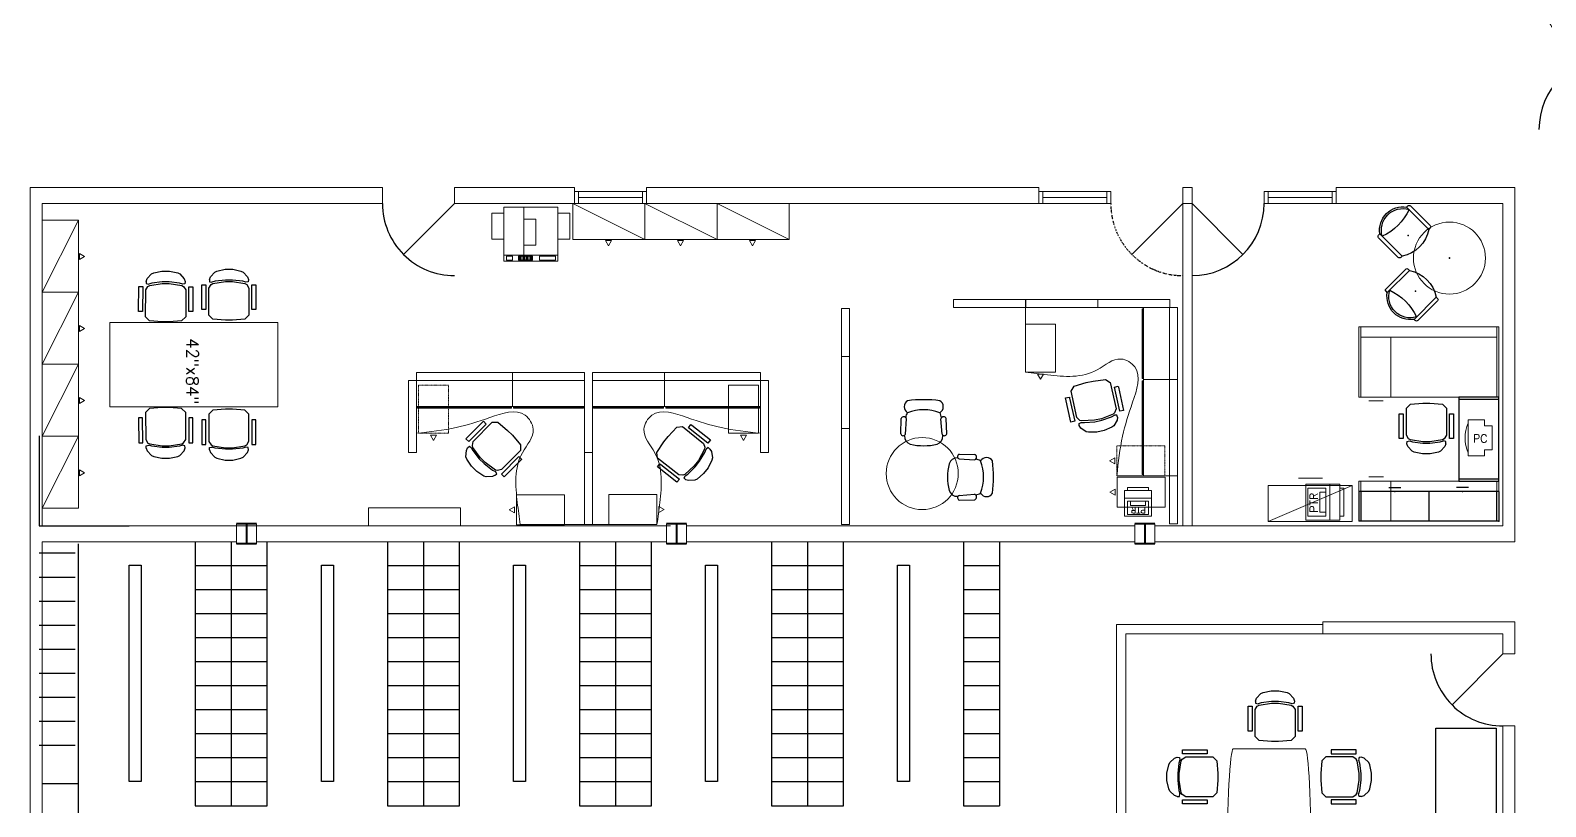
# Model space of a CAD drawing. Header units: inches. Extents: x -27 to 7514, y -484 to 2591.
# Drawn here: x 3563 to 4320, y 1128 to 1516 of the extents above; entities that cross this region are included whole.
import ezdxf

# ---------------------------------------------------------------- set-up
doc = ezdxf.new("R2010")
doc.units = ezdxf.units.IN
doc.header["$MEASUREMENT"] = 0
doc.linetypes.add('DIVIDE', pattern=[1.25, 0.5, -0.25, 0, -0.25, 0, -0.25])
doc.linetypes.add('HIDDEN2', pattern=[0.1875, 0.125, -0.0625])
for name, color, linetype, lineweight in [('A-Col', 6, 'Continuous', 40), ('A-Wall', 7, 'Continuous', 20), ('F-Ch', 4, 'Continuous', 30), ('F-Eq', 71, 'Continuous', 20), ('F-FreeStand', 211, 'Continuous', 20), ('FS-File', 50, 'Continuous', 20), ('FS-Pan', 7, 'Continuous', 9), ('FS-WSurf', 50, 'Continuous', 20), ('I-CWall', 110, 'Continuous', 20), ('I-Dor', 210, 'Continuous', 30)]:
    doc.layers.add(name, color=color, linetype=linetype, lineweight=lineweight)
doc.styles.add('BGE', font='simplex.shx')

# ---------------------------------------------------------------- blocks, each defined once
blk = doc.blocks.new('1W')
at = {"linetype": 'Continuous'}
for p, q in [((0.417, 0.417), (-0.417, 0.417)), ((0, 0.417), (0, -0.417)), ((0.417, -0.417), (-0.417, -0.417))]:
    blk.add_line(p, q, dxfattribs=at)
blk = doc.blocks.new('DOOR36')
at = {"linetype": 'Continuous'}
blk.add_line((0, 0), (2.121, 2.121), dxfattribs=at)
blk.add_arc((0, 0), 3, 360, 90, dxfattribs=at)
blk = doc.blocks.new('WINDOW')
at = {"linetype": 'Continuous'}
for p, q in [((3, 0.5), (0, 0.5)), ((0, 0.5), (0, 0)), ((0, 0), (3, 0)), ((0.167, 0.5), (0.167, 0)), ((0.167, 0.25), (2.833, 0.25)), ((2.833, 0), (2.833, 0.5)), ((3, 0), (3, 0.5))]:
    blk.add_line(p, q, dxfattribs=at)
blk = doc.blocks.new('U3570L')
at = {"linetype": 'Continuous'}
for p, q in [((-5.75, -2.917), (-5.75, 0)), ((-0.083, -2.917), (-0.083, 0)), ((-4.498, -0.417), (-5.748, -0.417)), ((-4.498, -2.917), (-4.498, -0.417)), ((-1.333, -0.417), (-4.498, -0.417)), ((-1.333, -0.417), (-0.083, -0.417)), ((-4.816, -3.072), (-5.416, -3.072))]:
    blk.add_line(p, q, dxfattribs=at)
blk.add_lwpolyline([(0, -2.917), (0, 0), (-5.833, 0), (-5.833, -2.917)], close=True, dxfattribs=at)
blk = doc.blocks.new('U2070R')
at = {"linetype": 'Continuous'}
for p, q in [((-5.75, -1.667), (-5.75, 0)), ((-1.333, -1.667), (-1.333, 0)), ((-0.083, -1.667), (-0.083, 0)), ((-1.028, -1.845), (-0.428, -1.845))]:
    blk.add_line(p, q, dxfattribs=at)
blk.add_lwpolyline([(-5.833, -1.667), (0, -1.667), (0, 0), (-5.833, 0)], close=True, dxfattribs=at)
blk = doc.blocks.new('CSM70')
at = {"linetype": 'Continuous'}
for p, q in [((0, 0), (0, 1.24)), ((0, 1.24), (5.833, 1.24)), ((0.094, 0), (0.094, 1.24)), ((2.917, 0), (2.917, 1.24)), ((5.74, 0), (5.74, 1.24)), ((5.833, 0), (5.833, 1.24)), ((0, 0), (5.833, 0)), ((1.255, -0.167), (1.755, -0.167)), ((4.578, -0.167), (4.078, -0.167))]:
    blk.add_line(p, q, dxfattribs=at)
for p in [(0, 1.24), (1.505, 0), (4.328, 0)]:
    blk.add_point(p, dxfattribs=at)
blk = doc.blocks.new('SIDE44')
at = {"linetype": 'Continuous'}
for p, q in [((-1.042, 0.892), (-1.042, -0.397)), ((-0.875, 0.976), (-0.958, 0.976)), ((-0.875, 0.976), (-0.875, -0.48)), ((0.958, 0.976), (0.875, 0.976)), ((0.875, -0.48), (0.875, 0.976)), ((1.042, 0.892), (1.042, -0.397)), ((-0.875, -0.48), (-0.958, -0.48)), ((0.875, -0.48), (0.958, -0.48))]:
    blk.add_line(p, q, dxfattribs=at)
for centre, radius, start, end in [((0, 0.35), 1.076, 35.5749, 144.4251), ((-0.958, 0.892), 0.0833, 90, 180), ((0, 0.35), 0.992, 28.15789, 151.84211), ((0, 3.208), 2.545, 249.89176, 290.10824), ((0.958, 0.892), 0.0833, 0, 90), ((-0.958, -0.397), 0.0833, 180, 270), ((0, 0.852), 1.594, 236.70611, 303.29389), ((0.958, -0.397), 0.0833, 270, 360)]:
    blk.add_arc(centre, radius, start, end, dxfattribs=at)
blk.add_point((0, 0), dxfattribs=at)
blk = doc.blocks.new('CHSIDE')
at = {"linetype": 'Continuous', "yscale": -1, "rotation": 180}
blk.add_blockref('SIDE44', (1.01725, 0.4555), dxfattribs=at)
blk = doc.blocks.new('PTR')
at = {"linetype": 'Continuous'}
for p, q in [((1.5, 0), (0, 0)), ((0, 0), (0, -1.417)), ((1.5, -1.417), (1.5, 0)), ((0.167, -0.083), (0.167, -0.833)), ((1.333, -0.083), (0.167, -0.083)), ((1.333, -0.833), (1.333, -0.083)), ((0, -1), (1.5, -1)), ((0.167, -0.833), (1.333, -0.833)), ((0, -1.417), (1.5, -1.417))]:
    blk.add_line(p, q, dxfattribs=at)
for points in [[(0.333, -0.833), (1.167, -0.833), (1.167, -0.583), (0.333, -0.583)], [(0.167, -1.583), (1.333, -1.583), (1.333, -1.417), (0.167, -1.417)]]:
    blk.add_lwpolyline(points, close=True, dxfattribs=at)
at = {"layer": 'F-Eq', "linetype": 'Continuous', "style": 'BGE'}
blk.add_text('PTR', height=0.3333, dxfattribs=at).set_placement((0.314, -0.495))
blk = doc.blocks.new('PCL')
at = {"linetype": 'Continuous'}
for p, q in [((0, 1.5), (0, 0)), ((0.688, 1.5), (0, 1.5)), ((0.688, 1.25), (0.688, 1.5)), ((1, 1.25), (0.688, 1.25)), ((1, 0.25), (1, 1.25)), ((0, 0), (0.688, 0)), ((1, 0.25), (0.688, 0.25)), ((0.688, 0.25), (0.688, 0))]:
    blk.add_line(p, q, dxfattribs=at)
blk.add_arc((1.466, 0.75), 1.591, 157.11883, 202.88117, dxfattribs=at)
at = {"layer": 'F-Eq', "linetype": 'Continuous', "style": 'BGE'}
blk.add_text('PC', height=0.3333, rotation=360, dxfattribs=at).set_placement((0.204, 0.557))
blk = doc.blocks.new('WS2042')
at = {"linetype": 'Continuous'}
for p, q in [((3.5, 1.667), (0, 1.667)), ((0, 1.667), (0, 0)), ((0.1, 1.667), (0.1, 0)), ((3.4, 0), (3.4, 1.667)), ((3.5, 0), (3.5, 1.667)), ((0, 0), (3.5, 0))]:
    blk.add_line(p, q, dxfattribs=at)
blk = doc.blocks.new('CH7')
at = {"linetype": 'Continuous'}
for p, q in [((-0.167, 1.292), (-0.073, 1.438)), ((-0.167, 0.167), (-0.167, 1.292)), ((-0.073, 1.438), (0, 1.479)), ((0, 1.479), (0.521, 1.562)), ((0.521, 1.562), (0.812, 1.562)), ((0.812, 1.562), (1.333, 1.479)), ((1.333, 1.479), (1.406, 1.438)), ((1.406, 1.438), (1.5, 1.292)), ((1.5, 1.292), (1.5, 0.167)), ((0, 0), (-0.167, 0.167)), ((0.521, -0.042), (0, 0)), ((1.333, 0), (0.812, -0.042)), ((1.5, 0.167), (1.333, 0)), ((0.812, -0.042), (0.521, -0.042))]:
    blk.add_line(p, q, dxfattribs=at)
for points in [[(-0.146, 1.646), (-0.104, 1.76), (0.073, 1.958), (0.167, 2), (0.51, 2.073), (0.823, 2.073), (1.167, 2), (1.26, 1.958), (1.438, 1.76), (1.479, 1.646)], [(-0.458, 0.438), (-0.458, 1.427), (-0.292, 1.427), (-0.292, 0.396), (-0.458, 0.396), (-0.458, 0.438)], [(-0.146, 1.646), (-0.146, 1.552), (-0.042, 1.531)], [(1.375, 1.531), (1.24, 1.573), (0.812, 1.625), (0.521, 1.625), (0.094, 1.573), (-0.042, 1.531)], [(1.479, 1.646), (1.469, 1.552), (1.375, 1.531)], [(1.625, 0.438), (1.625, 1.427), (1.792, 1.427), (1.792, 0.396), (1.625, 0.396), (1.625, 0.438)]]:
    blk.add_lwpolyline(points, dxfattribs=at)
blk = doc.blocks.new('CHDESK')
at = {"linetype": 'Continuous'}
blk.add_blockref('CH7', (0.458, -0.396), dxfattribs=at)
blk = doc.blocks.new('TR36')
at = {"linetype": 'Continuous'}
for centre, radius in [((0.001, 0.018), 1.5), ((0, 0.018), 0.0184)]:
    blk.add_circle(centre, radius, dxfattribs=at)
blk = doc.blocks.new('T42120')
at = {"linetype": 'Continuous'}
for points in [[(-5, -1.5), (-5, 1.5)], [(5, 1.5), (5, -1.5)]]:
    blk.add_lwpolyline(points, dxfattribs=at)
for centre, major_axis, start_param, end_param in [((0, 1.5), (-5, 0), 4.712389, 6.283185), ((0, 1.5), (5, 0), 0, 1.570796), ((0, -1.5), (-5, 0), 0, 1.570796), ((0, -1.5), (5, 0), 4.712389, 6.283185)]:
    blk.add_ellipse(centre, major_axis=major_axis, ratio=0.05, start_param=start_param, end_param=end_param, dxfattribs=at)
blk = doc.blocks.new('SLF424')
at = {"layer": 'FS-File'}
for p, q in [((-42, -18), (0, 0)), ((-27.268, -21.762), (-15.268, -21.762))]:
    blk.add_line(p, q, dxfattribs=at)
blk.add_lwpolyline([(-42, 0), (-42, -18), (0, -18), (0, 0)], close=True, dxfattribs=at)
blk = doc.blocks.new('36_door')
at = {"linetype": 'Continuous'}
blk.add_line((0, 0), (-25.455996, -25.455996), dxfattribs=at)
at = {"linetype": 'DIVIDE'}
blk.add_arc((0, 0), 36, 180, 270, dxfattribs=at)
blk = doc.blocks.new('8148')
at = {"layer": 'FS-Pan'}
blk.add_lwpolyline([(-48, -4), (0, -4), (0, 0), (-48, 0)], close=True, dxfattribs=at)
blk = doc.blocks.new('T36')
at = {"layer": 'F-FreeStand'}
blk.add_circle((0, 0), 18, dxfattribs=at)
blk = doc.blocks.new('8136')
at = {"layer": 'FS-Pan'}
blk.add_lwpolyline([(-36, -4), (-36, 0), (0, 0), (0, -4)], close=True, dxfattribs=at)
blk = doc.blocks.new('CH6')
for p, q in [((-11.62, -4.28), (-11.42, 3.47)), ((-9.29, -4.43), (-8.7, 3.25)), ((9.05, -4.43), (8.45, 3.25)), ((11.37, -4.28), (11.17, 3.47)), ((-9.69, -5.17), (-9.66, -4.88)), ((-9.69, -5.17), (-9.67, -4.89)), ((9.44, -5.17), (9.42, -4.88))]:
    blk.add_line(p, q)
for centre, radius, start, end in [((-6.43, 9.33), 3.45, 120.39269, 239.60731), ((-0.12, -49.65), 62.49, 82.59073, 97.40927), ((-0.12, -14.87), 22.7, 69.20895, 110.79105), ((6.19, 9.33), 3.45, 300.39269, 59.60731), ((-10.09, 2.93), 1.43, 12.86629, 157.84358), ((-1.18, 2.83), 8, 153.61801, 171.90476), ((0.82, 2.83), 8, 7.33471, 26.21221), ((9.85, 2.93), 1.43, 22.15642, 167.13371), ((-10.42, -3.88), 1.26, 198.71616, 333.95689), ((-5.7, -5.52), 4, 175, 253.89134), ((5.46, -5.52), 4, 286.10866, 5), ((10.18, -3.88), 1.26, 206.04311, 341.28384), ((-0.12, 18.02), 28.19, 256.27501, 283.72499)]:
    blk.add_arc(centre, radius, start, end)
blk = doc.blocks.new('PD-FF')
at = {"layer": 'FS-File'}
for p, q in [((-6, -25), (-9, -25)), ((-9, -25), (-7.5, -27.6)), ((-7.5, -27.6), (-6, -25))]:
    blk.add_line(p, q, dxfattribs=at)
blk.add_lwpolyline([(0, 0), (-15, 0), (-15, -24), (0, -24)], close=True, dxfattribs=at)
blk = doc.blocks.new('CWS6x7R')
at = {"layer": 'FS-WSurf'}
for p, q in [((0, 84), (26.37, 84)), ((0, 84), (0, 0)), ((72, 0), (72, 32.19)), ((0, 0), (72, 0))]:
    blk.add_line(p, q, dxfattribs=at)
blk.add_open_spline([(72, 32.19), (68.36, 32.68), (56.52, 34.27), (39.18, 35.68), (26.23, 23.18), (12.84, 31.24), (18.85, 48.08), (24.27, 64.58), (25.65, 77.26), (26.37, 84)], degree=3, knots=[0.155726, 0.155726, 0.155726, 0.155726, 11.257707, 36.237007, 49.290854, 57.19628, 74.860946, 92.508575, 112.52313, 112.52313, 112.52313, 112.52313], dxfattribs=at)
blk = doc.blocks.new('PDU-BBF')
at = {"layer": 'FS-File'}
for p, q in [((-6, -25), (-9, -25)), ((-9, -25), (-7.5, -27.6)), ((-7.5, -27.6), (-6, -25))]:
    blk.add_line(p, q, dxfattribs=at)
at = {"layer": 'FS-File', "linetype": 'HIDDEN2'}
blk.add_lwpolyline([(0, 0), (-15, 0), (-15, -24), (0, -24)], close=True, dxfattribs=at)
blk = doc.blocks.new('C1')
at = {"layer": 'F-Ch', "color": 4, "linetype": 'Continuous'}
for p, q in [((-8.09, 7.42), (-7.21, 7.92)), ((-7.21, 7.92), (-0.96, 8.92)), ((-0.96, 8.92), (2.54, 8.92)), ((2.54, 8.92), (8.79, 7.92)), ((8.79, 7.92), (9.66, 7.42)), ((-9.21, 5.67), (-8.09, 7.42)), ((-9.21, -7.83), (-9.21, 5.67)), ((9.66, 7.42), (10.79, 5.67)), ((10.79, 5.67), (10.79, -7.83)), ((-7.21, -9.83), (-9.21, -7.83)), ((-0.96, -10.33), (-7.21, -9.83)), ((2.54, -10.33), (-0.96, -10.33)), ((8.79, -9.83), (2.54, -10.33)), ((10.79, -7.83), (8.79, -9.83))]:
    blk.add_line(p, q, dxfattribs=at)
for points in [[(-8.96, 9.92), (-8.46, 11.29), (-6.34, 13.67), (-5.21, 14.17), (-1.09, 15.04), (2.66, 15.04), (6.79, 14.17), (7.91, 13.67), (10.04, 11.29), (10.54, 9.92)], [(-8.96, 9.92), (-8.96, 8.79), (-7.71, 8.54)], [(9.29, 8.54), (7.66, 9.04), (2.54, 9.67), (-0.96, 9.67), (-6.09, 9.04), (-7.71, 8.54)], [(10.54, 9.92), (10.41, 8.79), (9.29, 8.54)], [(12.29, -4.58), (12.29, 7.29), (14.29, 7.29), (14.29, -5.08), (12.29, -5.08), (12.29, -4.58)]]:
    blk.add_lwpolyline(points, dxfattribs=at)
at = {"layer": 'F-Ch'}
blk.add_lwpolyline([(-12.71, -4.58), (-12.71, 7.29), (-10.71, 7.29), (-10.71, -5.08), (-12.71, -5.08), (-12.71, -4.58)], dxfattribs=at)
blk = doc.blocks.new('FLR36')
at = {"layer": 'FS-File'}
for points in [[(-36, 13), (0, 13), (0, 0), (-36, 0)], [(-35.45, 13.31), (-0.54, 13.31), (-0.54, 13.77), (-35.45, 13.77)]]:
    blk.add_lwpolyline(points, close=True, dxfattribs=at)
blk = doc.blocks.new('FLR48')
at = {"layer": 'FS-File'}
blk.add_line((-47.45, 13.77), (-47.45, 13.31), dxfattribs=at)
blk.add_lwpolyline([(-48, 0), (0, 0), (0, 13), (-48, 13)], close=True, dxfattribs=at)
blk.add_lwpolyline([(-47.45, 13.31), (-0.54, 13.31), (-0.54, 13.77), (-47.45, 13.77)], dxfattribs=at)
blk = doc.blocks.new('6648E')
at = {"layer": 'FS-Pan'}
blk.add_lwpolyline([(-48, -4), (0, -4), (0, 0), (-48, 0)], close=True, dxfattribs=at)
blk = doc.blocks.new('6636E')
at = {"layer": 'FS-Pan'}
blk.add_lwpolyline([(-36, -4), (-36, 0), (0, 0), (0, -4)], close=True, dxfattribs=at)
blk = doc.blocks.new('PD-BBF')
at = {"layer": 'FS-File'}
for p, q in [((-9, -25), (-7.5, -27.6)), ((-6, -25), (-9, -25)), ((-7.5, -27.6), (-6, -25))]:
    blk.add_line(p, q, dxfattribs=at)
blk.add_lwpolyline([(0, 0), (-15, 0), (-15, -24), (0, -24)], close=True, dxfattribs=at)
blk = doc.blocks.new('CWS6x7L')
at = {"layer": 'FS-WSurf'}
for p, q in [((72, 84), (45.63, 84)), ((72, 84), (72, 0)), ((0, 0), (0, 32.19)), ((0, 0), (0, 32.19)), ((72, 0), (0, 0))]:
    blk.add_line(p, q, dxfattribs=at)
blk.add_open_spline([(0, 32.19), (3.64, 32.68), (15.48, 34.27), (32.82, 35.68), (45.77, 23.18), (59.16, 31.24), (53.15, 48.08), (47.73, 64.58), (46.35, 77.26), (45.63, 84)], degree=3, knots=[0.155726, 0.155726, 0.155726, 0.155726, 11.257707, 36.237007, 49.290854, 57.19628, 74.860946, 92.508575, 112.52313, 112.52313, 112.52313, 112.52313], dxfattribs=at)
blk = doc.blocks.new('8124')
at = {"layer": 'FS-Pan'}
blk.add_lwpolyline([(-24, -4), (0, -4), (0, 0), (-24, 0)], close=True, dxfattribs=at)
blk = doc.blocks.new('T4284')
at = {"layer": 'F-FreeStand'}
for p, q in [((45.11, 0.18), (3.11, 0.18)), ((3.11, 0.18), (3.11, -83.82)), ((45.11, -83.82), (45.11, 0.18)), ((45.11, -83.82), (3.11, -83.82))]:
    blk.add_line(p, q, dxfattribs=at)
blk = doc.blocks.new('LF36-4')
at = {"layer": 'FS-File'}
blk.add_line((0, 0), (-36, 18), dxfattribs=at)
blk.add_lwpolyline([(-36, 0), (-36, 18), (0, 18), (0, 0), (-36, 0)], dxfattribs=at)
blk.add_lwpolyline([(-19.25, 18.52), (-17.75, 21.12), (-16.25, 18.52), (-19.25, 18.52)], close=True, dxfattribs=at)
blk = doc.blocks.new('PRNT')
at = {"linetype": 'Continuous'}
for p, q in [((1.5, 1.417), (0, 1.417)), ((0, 1.417), (0, 0)), ((0.167, 1.333), (0.167, 0.583)), ((1.333, 1.333), (0.167, 1.333)), ((1.333, 0.583), (1.333, 1.333)), ((1.5, 0), (1.5, 1.417)), ((0, 0.417), (1.5, 0.417)), ((0, 0), (1.5, 0)), ((0.167, 0.583), (1.333, 0.583))]:
    blk.add_line(p, q, dxfattribs=at)
for points in [[(0.167, -0.167), (1.333, -0.167), (1.333, 0), (0.167, 0)], [(0.333, 0.583), (1.167, 0.583), (1.167, 0.833), (0.333, 0.833)]]:
    blk.add_lwpolyline(points, close=True, dxfattribs=at)
at = {"layer": 'F-Eq', "linetype": 'Continuous', "style": 'BGE'}
blk.add_text('PTR', height=0.3333, dxfattribs=at).set_placement((0.314, 0.922))
blk = doc.blocks.new('5136')
at = {"layer": 'FS-Pan'}
blk.add_lwpolyline([(-36, -4), (-36, 0), (0, 0), (0, -4)], close=True, dxfattribs=at)
blk = doc.blocks.new('COPIER')
at = {"linetype": 'Continuous'}
for p, q in [((0.833, 0), (0.833, -2)), ((1.189, -2.039), (0.606, -2.039)), ((0.606, -2.039), (0.606, -2.206)), ((0.606, -2.206), (1.189, -2.206)), ((0.721, -2.05), (0.637, -2.05)), ((0.637, -2.05), (0.637, -2.084)), ((0.637, -2.084), (0.721, -2.084)), ((0.637, -2.105), (0.637, -2.14)), ((0.637, -2.105), (0.721, -2.105)), ((0.637, -2.14), (0.721, -2.14)), ((0.637, -2.161), (0.637, -2.196)), ((0.637, -2.161), (0.721, -2.161)), ((0.637, -2.196), (0.721, -2.196)), ((0.721, -2.05), (0.721, -2.084)), ((0.721, -2.105), (0.721, -2.14)), ((0.721, -2.161), (0.721, -2.196)), ((0.866, -2.05), (0.783, -2.05)), ((0.783, -2.05), (0.783, -2.084)), ((0.783, -2.084), (0.866, -2.084)), ((0.783, -2.105), (0.783, -2.14)), ((0.783, -2.105), (0.866, -2.105)), ((0.783, -2.14), (0.866, -2.14)), ((0.783, -2.161), (0.783, -2.196)), ((0.783, -2.161), (0.866, -2.161)), ((0.783, -2.196), (0.866, -2.196)), ((0.866, -2.05), (0.866, -2.084)), ((0.866, -2.105), (0.866, -2.14)), ((0.866, -2.161), (0.866, -2.196)), ((1.012, -2.05), (0.929, -2.05)), ((0.929, -2.084), (0.929, -2.05)), ((0.929, -2.084), (1.012, -2.084)), ((0.929, -2.14), (0.929, -2.105)), ((0.929, -2.105), (1.012, -2.105)), ((0.929, -2.14), (1.012, -2.14)), ((0.929, -2.196), (0.929, -2.161)), ((0.929, -2.161), (1.012, -2.161)), ((0.929, -2.196), (1.012, -2.196)), ((1.012, -2.084), (1.012, -2.05)), ((1.012, -2.14), (1.012, -2.105)), ((1.012, -2.196), (1.012, -2.161)), ((1.158, -2.05), (1.075, -2.05)), ((1.075, -2.084), (1.075, -2.05)), ((1.075, -2.084), (1.158, -2.084)), ((1.075, -2.14), (1.075, -2.105)), ((1.075, -2.105), (1.158, -2.105)), ((1.075, -2.14), (1.158, -2.14)), ((1.075, -2.196), (1.075, -2.161)), ((1.075, -2.161), (1.158, -2.161)), ((1.075, -2.196), (1.158, -2.196)), ((1.158, -2.084), (1.158, -2.05)), ((1.158, -2.14), (1.158, -2.105)), ((1.158, -2.196), (1.158, -2.161)), ((1.189, -2.206), (1.189, -2.039))]:
    blk.add_line(p, q, dxfattribs=at)
for points in [[(0, -2), (2.25, -2), (2.25, 0), (0, 0)], [(-0.5, -1.333), (0, -1.333), (0, -0.25), (-0.5, -0.25)], [(0.833, -1.583), (1.333, -1.583), (1.333, -0.5), (0.833, -0.5)], [(2.25, -1.333), (2.75, -1.333), (2.75, -0.25), (2.25, -0.25)], [(0, -2.25), (2.25, -2.25), (2.25, -2), (0, -2)], [(0.11, -2.206), (0.36, -2.206), (0.36, -2.039), (0.11, -2.039)], [(1.485, -2.206), (2.152, -2.206), (2.152, -2.039), (1.485, -2.039)]]:
    blk.add_lwpolyline(points, close=True, dxfattribs=at)

msp = doc.modelspace()

# ---------------------------------------------------------------- linework, layer by layer
at = {"layer": 'A-Wall'}
for points in [[(4299.1, 1168.49), (4305.1, 1168.49)], [(4299.1, 1168.49), (4299.1, 1034.54)], [(4305.1, 1168.49), (4305.1, 948.54)]]:
    msp.add_lwpolyline(points, dxfattribs=at)
at = {"layer": 'F-Ch'}
for points in [[(3567.55, 1313.48), (3567.55, 1268.48)], [(3567.55, 1268.48), (3612.55, 1268.48)], [(3587.1, 1020.54), (3587.1, 1259.54)], [(3645.55, 1260.54), (3645.55, 1128.54)], [(3663.55, 1260.54), (3663.55, 1128.54)], [(3681.55, 1128.54), (3681.55, 1260.54)], [(3741.55, 1260.54), (3741.55, 1128.54)], [(3759.55, 1260.54), (3759.55, 1128.54)], [(3777.55, 1128.54), (3777.55, 1260.54)], [(3837.55, 1260.54), (3837.55, 1128.54)], [(3855.55, 1260.54), (3855.55, 1128.54)], [(3873.55, 1128.54), (3873.55, 1260.54)], [(3933.55, 1260.54), (3933.55, 1128.54)], [(3951.55, 1260.54), (3951.55, 1128.54)], [(3969.55, 1128.54), (3969.55, 1260.54)], [(4029.55, 1260.54), (4029.55, 1128.54)], [(4047.55, 1260.54), (4047.55, 1128.54)], [(3585.55, 1254.77), (3567.55, 1254.77)], [(3585.55, 1242.77), (3567.55, 1242.77)], [(3681.55, 1248.54), (3645.55, 1248.54)], [(3777.55, 1248.54), (3741.55, 1248.54)], [(3873.55, 1248.54), (3837.55, 1248.54)], [(3969.55, 1248.54), (3933.55, 1248.54)], [(4047.55, 1248.54), (4029.55, 1248.54)], [(3681.55, 1236.54), (3645.55, 1236.54)], [(3777.55, 1236.54), (3741.55, 1236.54)], [(3873.55, 1236.54), (3837.55, 1236.54)], [(3969.55, 1236.54), (3933.55, 1236.54)], [(4047.55, 1236.54), (4029.55, 1236.54)], [(3585.55, 1230.77), (3567.55, 1230.77)], [(3681.55, 1224.54), (3645.55, 1224.54)], [(3777.55, 1224.54), (3741.55, 1224.54)], [(3873.55, 1224.54), (3837.55, 1224.54)], [(3969.55, 1224.54), (3933.55, 1224.54)], [(4047.55, 1224.54), (4029.55, 1224.54)], [(3585.55, 1218.77), (3567.55, 1218.77)], [(3681.55, 1212.54), (3645.55, 1212.54)], [(3777.55, 1212.54), (3741.55, 1212.54)], [(3873.55, 1212.54), (3837.55, 1212.54)], [(3969.55, 1212.54), (3933.55, 1212.54)], [(4047.55, 1212.54), (4029.55, 1212.54)], [(3585.55, 1206.77), (3567.55, 1206.77)], [(3681.55, 1200.54), (3645.55, 1200.54)], [(3777.55, 1200.54), (3741.55, 1200.54)], [(3873.55, 1200.54), (3837.55, 1200.54)], [(3969.55, 1200.54), (3933.55, 1200.54)], [(4047.55, 1200.54), (4029.55, 1200.54)], [(3585.55, 1194.77), (3567.55, 1194.77)], [(3585.55, 1182.77), (3567.55, 1182.77)], [(3681.55, 1188.54), (3645.55, 1188.54)], [(3777.55, 1188.54), (3741.55, 1188.54)], [(3873.55, 1188.54), (3837.55, 1188.54)], [(3969.55, 1188.54), (3933.55, 1188.54)], [(4047.55, 1188.54), (4029.55, 1188.54)], [(3681.55, 1176.54), (3645.55, 1176.54)], [(3777.55, 1176.54), (3741.55, 1176.54)], [(3873.55, 1176.54), (3837.55, 1176.54)], [(3969.55, 1176.54), (3933.55, 1176.54)], [(4047.55, 1176.54), (4029.55, 1176.54)], [(3585.55, 1170.77), (3567.55, 1170.77)], [(3681.55, 1164.54), (3645.55, 1164.54)], [(3777.55, 1164.54), (3741.55, 1164.54)], [(3873.55, 1164.54), (3837.55, 1164.54)], [(3969.55, 1164.54), (3933.55, 1164.54)], [(4047.55, 1164.54), (4029.55, 1164.54)], [(3585.55, 1158.77), (3567.55, 1158.77)], [(3681.55, 1152.54), (3645.55, 1152.54)], [(3777.55, 1152.54), (3741.55, 1152.54)], [(3873.55, 1152.54), (3837.55, 1152.54)], [(3969.55, 1152.54), (3933.55, 1152.54)], [(4047.55, 1152.54), (4029.55, 1152.54)], [(3587.1, 1139.54), (3569.1, 1139.54)], [(3681.55, 1140.54), (3645.55, 1140.54)], [(3777.55, 1140.54), (3741.55, 1140.54)], [(3873.55, 1140.54), (3837.55, 1140.54)], [(3969.55, 1140.54), (3933.55, 1140.54)], [(4047.55, 1140.54), (4029.55, 1140.54)], [(3645.55, 1128.54), (3681.55, 1128.54)], [(3741.55, 1128.54), (3777.55, 1128.54)], [(3837.55, 1128.54), (3873.55, 1128.54)], [(3933.55, 1128.54), (3969.55, 1128.54)], [(4029.55, 1128.54), (4047.55, 1128.54)]]:
    msp.add_lwpolyline(points, dxfattribs=at)
for points in [[(3612.55, 1248.77), (3618.55, 1248.77), (3618.55, 1140.77), (3612.55, 1140.77)], [(3708.55, 1248.77), (3714.55, 1248.77), (3714.55, 1140.77), (3708.55, 1140.77)], [(3804.55, 1248.77), (3810.55, 1248.77), (3810.55, 1140.77), (3804.55, 1140.77)], [(3900.55, 1248.77), (3906.55, 1248.77), (3906.55, 1140.77), (3900.55, 1140.77)], [(3996.55, 1248.77), (4002.55, 1248.77), (4002.55, 1140.77), (3996.55, 1140.77)], [(4295.74, 1077.25), (4265.48, 1077.25), (4265.48, 1167.39), (4295.74, 1167.39)]]:
    msp.add_lwpolyline(points, close=True, dxfattribs=at)
at = {"layer": 'I-CWall'}
for points in [[(3563.1, 1437.54), (3563.1, 1261.8)], [(3563.1, 1437.54), (3563.1, 996.54)], [(3739.1, 1437.54), (3563.1, 1437.54)], [(3739.1, 1437.54), (3739.1, 1429.54)], [(3775.1, 1437.54), (3775.1, 1429.54)], [(3835.1, 1437.54), (3775.1, 1437.54)], [(3835.1, 1437.54), (3835.1, 1429.54)], [(3871.1, 1435.54), (3871.1, 1437.54)], [(4067.1, 1437.54), (3871.1, 1437.54)], [(4067.1, 1437.54), (4067.1, 1429.54)], [(4067.1, 1437.54), (4067.1, 1429.54)], [(4143.72, 1437.54), (4139.1, 1437.54)], [(4139.1, 1437.54), (4139.1, 1268.54)], [(4143.72, 1437.54), (4143.72, 1429.54)], [(4179.72, 1435.54), (4181.13, 1435.54)], [(4179.72, 1429.54), (4179.72, 1435.54)], [(4181.72, 1429.54), (4181.72, 1433.25)], [(4181.91, 1432.54), (4181.72, 1432.54)], [(4215.72, 1437.54), (4215.72, 1429.54)], [(4305.1, 1437.54), (4215.72, 1437.54)], [(4305.1, 1437.54), (4305.1, 1260.54)], [(3569.1, 1429.54), (3569.1, 1268.54)], [(3569.1, 1429.54), (3569.1, 1268.54)], [(3739.1, 1429.54), (3569.1, 1429.54)], [(3835.1, 1429.54), (3775.1, 1429.54)], [(3988.99, 1429.54), (3859.99, 1429.54)], [(4067.1, 1429.54), (3988.99, 1429.54)], [(4143.72, 1429.54), (4139.1, 1429.54)], [(4140.94, 1429.54), (4139.1, 1429.54)], [(4143.72, 1429.54), (4143.72, 1268.54)], [(4182.68, 1429.54), (4179.72, 1429.54)], [(4299.1, 1429.54), (4215.72, 1429.54)], [(4299.1, 1429.54), (4299.1, 1268.54)], [(3732.1, 1277.54), (3732.1, 1268.54)], [(3778.1, 1277.54), (3732.1, 1277.54)], [(3778.1, 1277.54), (3778.1, 1268.54)], [(3666.1, 1268.54), (3569.1, 1268.54)], [(3666.1, 1268.54), (3569.1, 1268.54)], [(3666.1, 1269.54), (3666.1, 1259.54)], [(3883.1, 1268.54), (3666.1, 1268.54)], [(3676.1, 1269.54), (3676.1, 1259.54)], [(3881.1, 1268.54), (3676.1, 1268.54)], [(3796.35, 1268.54), (3744.6, 1268.54)], [(3881.1, 1269.54), (3881.1, 1259.54)], [(3891.1, 1269.54), (3891.1, 1259.54)], [(4000.1, 1268.54), (3891.1, 1268.54)], [(4004.35, 1268.54), (3891.85, 1268.54)], [(4115.1, 1268.54), (4004.1, 1268.54)], [(4115.1, 1268.54), (4007.85, 1268.54)], [(4115.1, 1269.54), (4115.1, 1259.54)], [(4125.1, 1269.54), (4125.1, 1259.54)], [(4125.1, 1268.54), (4151.63, 1268.54)], [(4125.1, 1268.54), (4299.1, 1268.54)], [(3569.1, 1260.54), (3569.1, 1002.54)], [(3666.1, 1260.54), (3569.1, 1260.54)], [(3881.1, 1260.54), (3676.1, 1260.54)], [(4115.1, 1260.54), (3891.1, 1260.54)], [(4125.1, 1260.54), (4305.1, 1260.54)], [(4209.1, 1220.54), (4209.1, 1214.54)], [(4305.1, 1220.54), (4209.1, 1220.54)], [(4305.1, 1220.54), (4305.1, 1204.49)], [(4209.1, 1219.16), (4105.97, 1219.16)], [(4105.97, 1219.16), (4105.97, 948.54)], [(4209.1, 1214.54), (4110.6, 1214.54)], [(4110.6, 1214.54), (4110.6, 948.54)], [(4299.1, 1214.54), (4209.1, 1214.54)], [(4299.1, 1214.54), (4299.1, 1204.49)], [(4299.1, 1204.49), (4305.1, 1204.49)]]:
    msp.add_lwpolyline(points, dxfattribs=at)
msp.add_point((4120.1, 1264.54), dxfattribs=at)

# ---------------------------------------------------------------- block references
at = {"color": 0, "lineweight": 40}
for p, rotation in [((3752.11, 1341.14), 89.99999999999999), ((3932.11, 1305.14), 270)]:
    msp.add_blockref('5136', p, dxfattribs=dict(at, rotation=rotation))
at = {"layer": 'A-Col', "xscale": 12, "yscale": 12, "zscale": 12}
for p in [(3671.1, 1264.54), (3886.1, 1264.54), (4120.1, 1264.54)]:
    msp.add_blockref('1W', p, dxfattribs=at)
at = {"layer": 'F-Ch', "zscale": 12}
for name, p, xscale, yscale, rotation in [('CHSIDE', (4247.45, 1402.36), 10.800016568355, 10.800016568355, 45.00000000000001), ('CHSIDE', (4266.67, 1381.53), 10.800016568355, 10.800016568355, 135), ('CHDESK', (4274.31, 1324.55), 12, 12, 180), ('WS2042', (4277.01, 1332.86), 12, 12, 270), ('CSM70', (4297.01, 1285.73), 12, 12, 180), ('CHDESK', (4151.28, 1129.59), 12, 12, 89.99999999999999)]:
    msp.add_blockref(name, p, dxfattribs=dict(at, xscale=xscale, yscale=yscale, rotation=rotation))
at = {"layer": 'F-Ch', "extrusion": (0, 0, -1), "zscale": -12}
for name, p, xscale, yscale, rotation in [('CH7', (-3622.74, 1370.9), -11.9999923640225, 11.99999236402073, 0.08584012518325858), ('CH7', (-3654.35, 1371.83), -11.9999923640225, 11.99999236402073, 0.08584012518325858), ('CH7', (-3622.74, 1327.15), 11.9999923640225, 11.9999923640225, 179.9141598748167), ('CH7', (-3654.35, 1326.23), 11.9999923640225, 11.9999923640225, 179.9141598748167), ('CHDESK', (-4213.3, 1129.59), 12, 12, 90.00000000000001)]:
    msp.add_blockref(name, p, dxfattribs=dict(at, xscale=xscale, yscale=yscale, rotation=rotation))
at = {"layer": 'F-Ch'}
for name, p, rotation in [('C1', (4095.53, 1330.54), 192.4123015312897), ('C1', (3796.1, 1307.1), 135.0000000000183), ('C1', (3889.4, 1305.99), 231.6699555242989), ('CH6', (4031.68, 1292.73), 270)]:
    msp.add_blockref(name, p, dxfattribs=dict(at, rotation=rotation))
msp.add_blockref('CH6', (4009.73, 1318.69), dxfattribs=at)
at = {"layer": 'F-Ch', "xscale": 12, "yscale": 12, "zscale": 12}
msp.add_blockref('CHDESK', (4171.7, 1165.95), dxfattribs=at)
at = {"layer": 'F-Eq', "xscale": 12, "yscale": 12, "zscale": 12}
for name, p in [('COPIER', (3799.81, 1427.74)), ('PCL', (4281.68, 1303.44))]:
    msp.add_blockref(name, p, dxfattribs=at)
at = {"layer": 'F-Eq'}
for name, p, xscale, yscale, zscale, rotation in [('PRNT', (4123.46, 1286.1), 9, 9, 9, 180), ('PTR', (4200.59, 1271.29), 12, 12, 12, 89.99999999999999)]:
    msp.add_blockref(name, p, dxfattribs=dict(at, xscale=xscale, yscale=yscale, zscale=zscale, rotation=rotation))
at = {"layer": 'F-FreeStand', "xscale": 12, "yscale": 12, "zscale": 12}
for name, p in [('TR36', (4272.36, 1402.08)), ('U3570L', (4297.01, 1367.86))]:
    msp.add_blockref(name, p, dxfattribs=at)
at = {"layer": 'F-FreeStand', "rotation": 89.99999999999999}
msp.add_blockref('T36', (4008.86, 1294.62), dxfattribs=at)
at = {"layer": 'F-FreeStand', "xscale": 12, "yscale": 12, "zscale": 12}
for name, p, rotation in [('U2070R', (4227.01, 1270.86), 180), ('T42120', (4182.29, 1097.02), 89.99999999999999)]:
    msp.add_blockref(name, p, dxfattribs=dict(at, rotation=rotation))
at = {"layer": 'FS-File'}
for name, p, rotation in [('FLR36', (4132.5, 1377.54), 89.99999999999999), ('FLR48', (4132.5, 1341.54), 89.99999999999999), ('SLF424', (4181.72, 1270.64), 180)]:
    msp.add_blockref(name, p, dxfattribs=dict(at, rotation=rotation))
at = {"layer": 'FS-File', "color": 7}
msp.add_blockref('PD-FF', (4075.5, 1369.35), dxfattribs=at)
at = {"layer": 'FS-File', "color": 51}
for name, p, rotation in [('FLR48', (3756.11, 1341.14), 180), ('FLR48', (3880.11, 1341.14), 180), ('PD-FF', (3852.3, 1284.14), 89.99999999999999)]:
    msp.add_blockref(name, p, dxfattribs=dict(at, rotation=rotation))
at = {"layer": 'FS-File', "color": 7}
for name, p, rotation in [('FLR36', (3804.11, 1341.14), 180), ('FLR36', (3844.11, 1341.14), 180), ('PD-FF', (4130.29, 1277.75), 270), ('PD-FF', (3830.09, 1269.02), 270)]:
    msp.add_blockref(name, p, dxfattribs=dict(at, rotation=rotation))
at = {"layer": 'FS-File'}
msp.add_blockref('PDU-BBF', (3772.11, 1338.77), dxfattribs=at)
at = {"layer": 'FS-File', "color": 51}
msp.add_blockref('PD-BBF', (3927.11, 1338.77), dxfattribs=at)
at = {"layer": 'FS-File', "color": 165, "rotation": 270}
msp.add_blockref('PDU-BBF', (4130.13, 1293.54), dxfattribs=at)
at = {"layer": 'FS-Pan'}
for p in [(4060.5, 1381.54), (4096.57, 1381.54), (4132.57, 1381.54)]:
    msp.add_blockref('8136', p, dxfattribs=at)
at = {"layer": 'FS-Pan', "rotation": 270}
for name, p in [('8136', (4136.5, 1341.54)), ('8136', (3972.59, 1317.14)), ('8148', (4136.5, 1293.54)), ('8148', (3972.59, 1269.14))]:
    msp.add_blockref(name, p, dxfattribs=at)
at = {"layer": 'FS-Pan', "color": 51}
for p in [(3804.11, 1345.14), (3928.11, 1345.14)]:
    msp.add_blockref('6648E', p, dxfattribs=at)
at = {"layer": 'FS-Pan', "color": 6}
for p in [(3840.11, 1345.14), (3880.11, 1345.14)]:
    msp.add_blockref('6636E', p, dxfattribs=at)
at = {"layer": 'FS-Pan', "color": 6, "rotation": 270}
msp.add_blockref('6636E', (3844.11, 1269.14), dxfattribs=at)
at = {"layer": 'FS-WSurf', "color": 6, "lineweight": 53}
for name, p, rotation in [('LF36-4', (3834.31, 1429.54), 180), ('LF36-4', (3870.31, 1429.54), 180), ('LF36-4', (3906.31, 1429.54), 180), ('LF36-4', (3569.1, 1385.3), 270), ('LF36-4', (3569.1, 1349.3), 270), ('8124', (3968.59, 1377.14), 89.99999999999999), ('T4284', (3686.7, 1373.14), 270), ('LF36-4', (3569.1, 1313.3), 270), ('LF36-4', (3569.1, 1277.3), 270), ('8124', (4132.5, 1293.54), 89.99999999999999)]:
    msp.add_blockref(name, p, dxfattribs=dict(at, rotation=rotation))
at = {"layer": 'FS-WSurf', "rotation": 180}
msp.add_blockref('CWS6x7R', (4132.5, 1377.54), dxfattribs=at)
at = {"layer": 'FS-WSurf', "color": 51}
for name, p, rotation in [('CWS6x7L', (3840.11, 1269.14), 89.99999999999999), ('CWS6x7R', (3844.11, 1341.14), 270)]:
    msp.add_blockref(name, p, dxfattribs=dict(at, rotation=rotation))
at = {"layer": 'I-CWall', "xscale": 12, "yscale": 12, "zscale": 12}
for p in [(3835.1, 1429.54), (4067.1, 1429.54)]:
    msp.add_blockref('WINDOW', p, dxfattribs=at)
at = {"layer": 'I-CWall', "extrusion": (0, 0, -1), "xscale": 12, "yscale": 12, "zscale": -12}
msp.add_blockref('WINDOW', (-4215.72, 1429.54), dxfattribs=at)
at = {"layer": 'I-Dor'}
for p in [(4353.07, 1538.53), (4139.1, 1429.54)]:
    msp.add_blockref('36_door', p, dxfattribs=at)
at = {"layer": 'I-Dor', "xscale": 12, "yscale": 12, "zscale": 12}
for p, rotation in [((4353.1, 1466.53), 89.99999999999999), ((3775.1, 1429.54), 180), ((4143.72, 1429.54), 270), ((4299.1, 1204.49), 180)]:
    msp.add_blockref('DOOR36', p, dxfattribs=dict(at, rotation=rotation))

# ---------------------------------------------------------------- texts
at = {"layer": 'I-CWall', "lineweight": 53, "insert": (3647.17, 1362.23), "char_height": 6, "attachment_point": 1, "rotation": 270, "style": 'BGE'}
msp.add_mtext_dynamic_manual_height_columns('42"x84"', width=223.7426, gutter_width=30, heights=[0], dxfattribs=at)

doc.saveas('drawing.dxf')
